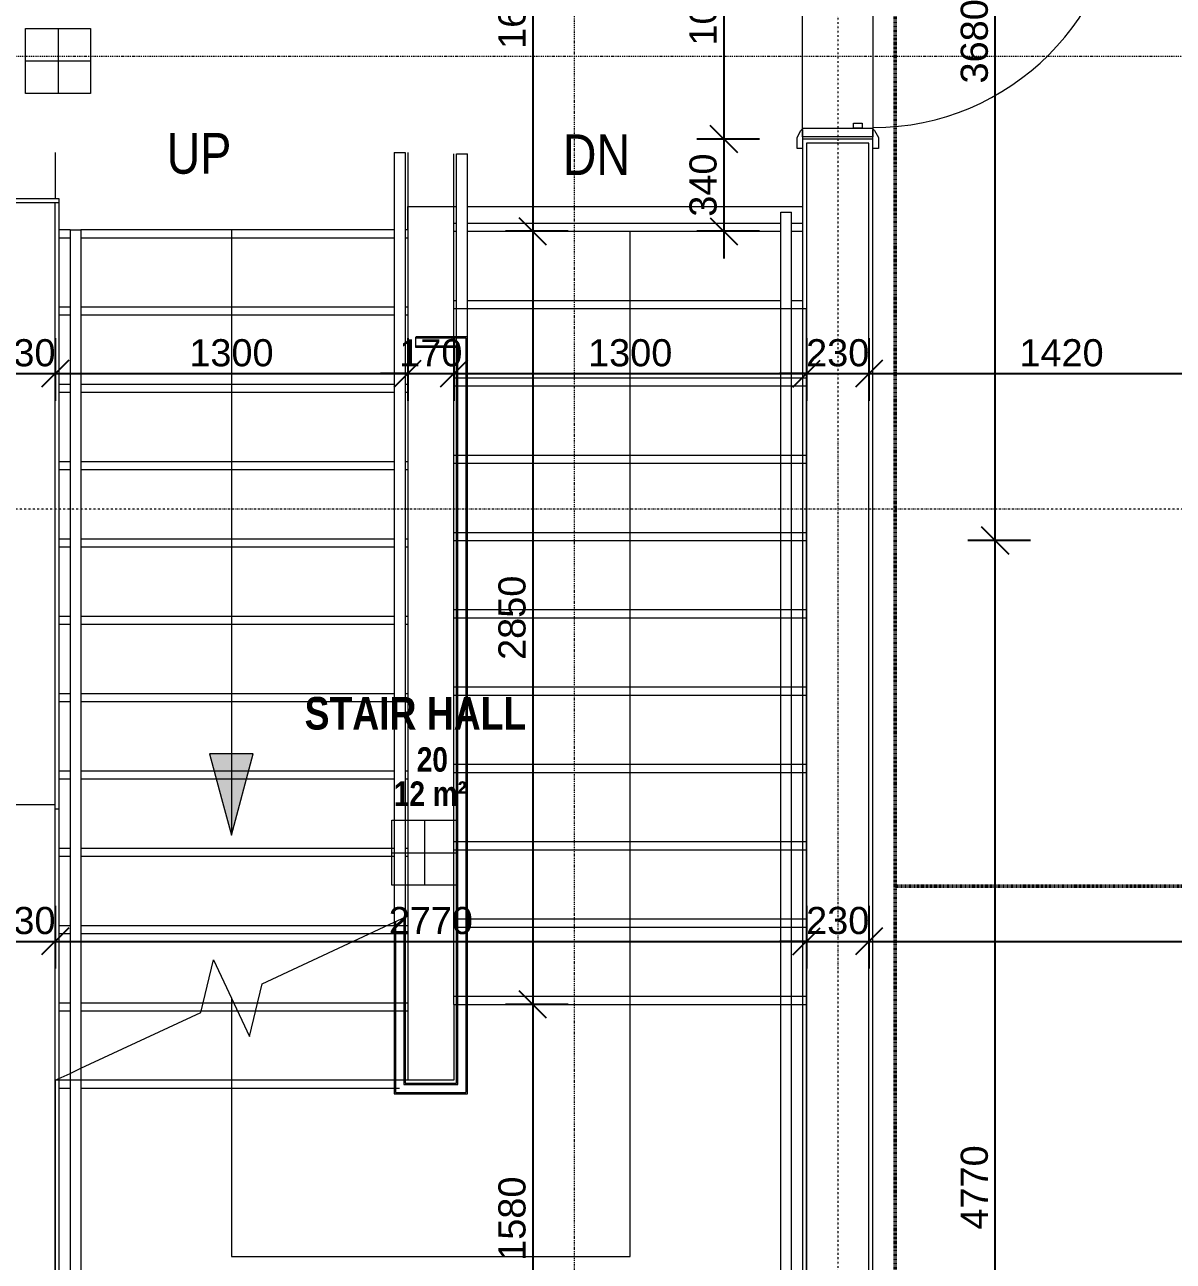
# Model space of a CAD drawing. Header units: millimetres. Extents: x -21051 to 202668, y -15646 to 13691.
# Drawn here: x 63490 to 67724, y -6280 to -1721 of the extents above; entities that cross this region are included whole.
import ezdxf

# ---------------------------------------------------------------- set-up
doc = ezdxf.new("R2010")
doc.units = ezdxf.units.MM
for name, pattern in [('Dash dot', [15.875, 6.35, -4.7625, 0, -4.7625]), ('Overhead', [2.8, 2, -0.8]), ('TD_Callout Boundary', [4, 2, -2]), ('TD_Level Line', [8, 4, -2, 0, -2])]:
    doc.linetypes.add(name, pattern=pattern)
for name, color, linetype, lineweight in [('A-ANNO-DIMS', 211, 'Continuous', 9), ('A-ANNO-SYMB', 150, 'Continuous', 9), ('A-AREA-IDEN', 2, 'Continuous', 9), ('A-DOOR', 31, 'Continuous', 5), ('A-DOOR-FRAM', 31, 'Continuous', 5), ('A-FLOR', 192, 'Continuous', 5), ('A-FLOR-HRAL', 11, 'Continuous', 5), ('A-FLOR-HRAL-MBND', 5, 'Overhead', 5), ('A-WALL', 113, 'Continuous', 5), ('G-ANNO-SYMB', 111, 'Continuous', 9), ('I-WALL', 2, 'Continuous', 5), ('S-GRID', 1, 'Continuous', 9), ('S-STRS', 31, 'Continuous', 5), ('S-STRS-ANNO', 31, 'Continuous', 5), ('S-STRS-IDEN', 31, 'Continuous', 5), ('S-STRS-MBND', 31, 'Overhead', 5)]:
    doc.layers.add(name, color=color, linetype=linetype, lineweight=lineweight)
doc.layers.get('0').off()
doc.styles.add('Arial Narrow', font='ARIALN.TTF', dxfattribs={"height": 150})
doc.styles.add('Arial Narrow_B', font='ARIALNB.TTF', dxfattribs={"height": 90})
doc.styles.add('Arial Narrow_B_1', font='ARIALNB.TTF', dxfattribs={"height": 120})
doc.styles.add('Arial_3', font='arial.ttf', dxfattribs={"height": 100})
doc.dimstyles.new('Arial_1_0', dxfattribs={"dimscale": 304.8, "dimtxt": 102.02594, "dimasz": 0.328084, "dimexe": 0.328084, "dimexo": 0.0625, "dimgap": 0.082021, "dimtad": 1, "dimdec": 0, "dimzin": 0, "dimdsep": 46, "dimtxsty": 'Arial_3', "dimblk1": 'OBLIQUE', "dimblk2": 'OBLIQUE', "dimsah": 1, "dimcen": 0.09, "dimdle": 0.328084, "dimazin": 0, "dimtfac": 1, "dimtdec": 4, "dimtix": 1, "dimtmove": 0, "dimatfit": 3, "dimfxl": 0.492126, "dimfxlon": 1, "dimtvp": 1, "dimtolj": 1, "dimtzin": 0, "dimarcsym": 2})

# ---------------------------------------------------------------- blocks, each defined once
blk = doc.blocks.new('Doors_IntSgl - 1000x2700mm-881395-01_First floor')
at = {"layer": 'A-DOOR'}
for p, q in [((-535, 150), (-495, 150)), ((-535, 130), (-535, 150)), ((-495, 150), (-469, 136)), ((469, 136), (495, 150)), ((495, 150), (535, 150)), ((535, 150), (535, 130)), ((-465, 130), (-500, 130)), ((500, 130), (465, 130)), ((-535, -150), (-535, -130)), ((-500, -130), (-465, -130)), ((-469, -136), (-495, -150)), ((420, -130), (458, -130)), ((420, -1046), (420, -130)), ((420, -130), (420, -1046)), ((458, -130), (420, -130)), ((458, -130), (458, -1046)), ((458, -1046), (458, -130)), ((465, -130), (500, -130)), ((495, -150), (469, -136)), ((535, -130), (535, -150)), ((-495, -150), (-535, -150)), ((535, -150), (495, -150)), ((458, -1046), (420, -1046)), ((420, -1046), (458, -1046))]:
    blk.add_line(p, q, dxfattribs=at)
for centre, radius, start, end in [((-473, 129), 8.06, 7.125, 60.2551), ((473, 129), 8.06, 119.7449, 172.875), ((-473, -129), 8.06, 299.7449, 352.875), ((-473, -129), 8.06, 299.7449, 352.875), ((458, -130), 916, 180, 270), ((473, -129), 8.06, 187.125, 240.2551), ((473, -129), 8.06, 187.125, 240.2551)]:
    blk.add_arc(centre, radius, start, end, dxfattribs=at)
at = {"layer": 'A-DOOR-FRAM'}
for p, q in [((-492, 130), (-460, 130)), ((-492, -130), (-492, 130)), ((-460, 130), (-460, -130)), ((460, 130), (492, 130)), ((460, -130), (460, 130)), ((492, 130), (492, -130)), ((-460, -58), (-441, -58)), ((-460, -90), (-460, -58)), ((-441, -90), (-460, -90)), ((-441, -58), (-441, -90)), ((441, -58), (460, -58)), ((441, -90), (441, -58)), ((460, -90), (441, -90)), ((460, -58), (460, -90)), ((-460, -130), (-492, -130)), ((492, -130), (460, -130))]:
    blk.add_line(p, q, dxfattribs=at)
blk = doc.blocks.new('Railing - Railing-1000652-01_First floor')
at = {"layer": 'A-FLOR-HRAL'}
for p, q in [((-5278.1, -1168.1), (-5860.7, -1187.2)), ((-5860.7, -1187.2), (-5910.7, -1188.9)), ((-5910.7, -1188.9), (-5901.8, -1458.7)), ((-5860.5, -1192.2), (-5905.5, -1193.7)), ((-5860.5, -1192.2), (-5905.5, -1193.7)), ((-5860.5, -1192.2), (-5905.5, -1193.7)), ((-5860.5, -1192.2), (-5905.5, -1193.7)), ((-5860.5, -1192.2), (-5905.5, -1193.7)), ((-5859.5, -1222.2), (-5874.5, -1222.7)), ((-5859.5, -1222.2), (-5874.5, -1222.7)), ((-5859.5, -1222.2), (-5874.5, -1222.7)), ((-5859.5, -1222.2), (-5874.5, -1222.7)), ((-5859.5, -1222.2), (-5874.5, -1222.7)), ((-5859.4, -1227.2), (-5869.4, -1227.5)), ((-5869.4, -1227.5), (-5863.1, -1417.4)), ((-5258.2, -1207.5), (-5859.4, -1227.2)), ((-5573.3, -1407.9), (-2724.8, -1314.3)), ((-2724.8, -1314.3), (-2440, -1304.9)), ((-2440, -1304.9), (-2438.7, -1344.9)), ((-5572, -1447.9), (-2723.5, -1354.2)), ((-2723.5, -1354.2), (-2438.7, -1344.9)), ((-5858.1, -1417.3), (-5573.3, -1407.9)), ((-5901.8, -1458.7), (-5856.8, -1457.3)), ((-5863.1, -1417.4), (-5858.1, -1417.3)), ((-5856.8, -1457.3), (-5572, -1447.9))]:
    blk.add_line(p, q, dxfattribs=at)
blk = doc.blocks.new('Railing - Railing-1000656-01_First floor')
at = {"layer": 'A-FLOR-HRAL'}
for p, q in [((-5900, 7.1), (-7144.3, -33.8)), ((-5874.3, 8), (-5900, 7.1)), ((-5898.6, -32.9), (-7103, -72.5)), ((-5854.4, -31.4), (-5898.6, -32.9)), ((-2685.6, -2508.6), (-2615.6, -2506.3)), ((-2615.6, -2506.3), (-2614.3, -2546.3)), ((-5534, -2602.3), (-2685.6, -2508.6)), ((-5532.7, -2642.2), (-2684.2, -2548.6)), ((-2684.2, -2548.6), (-2614.3, -2546.3)), ((-7018.2, -2651.1), (-5818.9, -2611.6)), ((-5818.9, -2611.6), (-5534, -2602.3)), ((-5817.5, -2651.6), (-5532.7, -2642.2)), ((-7056.9, -2692.4), (-5817.5, -2651.6))]:
    blk.add_line(p, q, dxfattribs=at)
blk = doc.blocks.new('Railing - Railing-1119065-01_First floor')
at = {"layer": 'A-FLOR-HRAL'}
for p, q in [((-2442.5, -1074.9), (-5278.1, -1168.1)), ((-2442.5, -1074.9), (-2441.2, -1114.8)), ((-2441.2, -1114.8), (-5258.2, -1207.5)), ((-5278.1, -1168.1), (-5258.2, -1207.5)), ((-5278.1, -1168.1), (-5258.2, -1207.5)), ((-5278.1, -1168.1), (-5258.2, -1207.5)), ((-5278.1, -1168.1), (-5258.2, -1207.5)), ((-5278.1, -1168.1), (-5258.2, -1207.5)), ((-5278.1, -1168.1), (-5258.2, -1207.5))]:
    blk.add_line(p, q, dxfattribs=at)
at = {"layer": 'A-FLOR-HRAL-MBND'}
for p, q in [((-5278.1, -1168.1), (-5860.7, -1187.2)), ((-5275.6, -1173), (-5860.5, -1192.2)), ((-5275.6, -1173), (-5860.5, -1192.2)), ((-5275.6, -1173), (-5860.5, -1192.2)), ((-5275.6, -1173), (-5860.5, -1192.2)), ((-5275.6, -1173), (-5860.5, -1192.2)), ((-3158.7, -1178.5), (-3118.7, -1177.1)), ((-3153.8, -1328.4), (-3158.7, -1178.5)), ((-3153.7, -1178.3), (-3123.7, -1177.3)), ((-3153.7, -1178.3), (-3123.7, -1177.3)), ((-3153.7, -1178.3), (-3123.7, -1177.3)), ((-3153.7, -1178.3), (-3123.7, -1177.3)), ((-3153.7, -1178.3), (-3123.7, -1177.3)), ((-3148.6, -1333.2), (-3153.7, -1178.3)), ((-3148.6, -1333.2), (-3153.7, -1178.3)), ((-3148.6, -1333.2), (-3153.7, -1178.3)), ((-3148.6, -1333.2), (-3153.7, -1178.3)), ((-3148.6, -1333.2), (-3153.7, -1178.3)), ((-3117.6, -1362.2), (-3123.7, -1177.3)), ((-3117.6, -1362.2), (-3123.7, -1177.3)), ((-3117.6, -1362.2), (-3123.7, -1177.3)), ((-3117.6, -1362.2), (-3123.7, -1177.3)), ((-3117.6, -1362.2), (-3123.7, -1177.3)), ((-3112.5, -1367), (-3118.7, -1177.1)), ((-5860.7, -1187.2), (-5910.7, -1188.9)), ((-5910.7, -1188.9), (-5901.8, -1458.7)), ((-5860.5, -1192.2), (-5905.5, -1193.7)), ((-5860.5, -1192.2), (-5905.5, -1193.7)), ((-5860.5, -1192.2), (-5905.5, -1193.7)), ((-5860.5, -1192.2), (-5905.5, -1193.7)), ((-5860.5, -1192.2), (-5905.5, -1193.7)), ((-5905.5, -1193.7), (-5897, -1453.6)), ((-5905.5, -1193.7), (-5897, -1453.6)), ((-5905.5, -1193.7), (-5897, -1453.6)), ((-5905.5, -1193.7), (-5897, -1453.6)), ((-5905.5, -1193.7), (-5897, -1453.6)), ((-5859.5, -1222.2), (-5874.5, -1222.7)), ((-5859.5, -1222.2), (-5874.5, -1222.7)), ((-5859.5, -1222.2), (-5874.5, -1222.7)), ((-5859.5, -1222.2), (-5874.5, -1222.7)), ((-5859.5, -1222.2), (-5874.5, -1222.7)), ((-5874.5, -1222.7), (-5868, -1422.6)), ((-5874.5, -1222.7), (-5868, -1422.6)), ((-5874.5, -1222.7), (-5868, -1422.6)), ((-5874.5, -1222.7), (-5868, -1422.6)), ((-5874.5, -1222.7), (-5868, -1422.6)), ((-5859.4, -1227.2), (-5869.4, -1227.5)), ((-5869.4, -1227.5), (-5863.1, -1417.4)), ((-5260.7, -1202.5), (-5859.5, -1222.2)), ((-5260.7, -1202.5), (-5859.5, -1222.2)), ((-5260.7, -1202.5), (-5859.5, -1222.2)), ((-5260.7, -1202.5), (-5859.5, -1222.2)), ((-5260.7, -1202.5), (-5859.5, -1222.2)), ((-5258.2, -1207.5), (-5859.4, -1227.2)), ((-5573.3, -1407.9), (-3294.5, -1333)), ((-5573.1, -1412.9), (-3294.3, -1338)), ((-5573.1, -1412.9), (-3294.3, -1338)), ((-5573.1, -1412.9), (-3294.3, -1338)), ((-5573.1, -1412.9), (-3294.3, -1338)), ((-5573.1, -1412.9), (-3294.3, -1338)), ((-3294.5, -1333), (-3153.8, -1328.4)), ((-3294.3, -1338), (-3148.6, -1333.2)), ((-3294.3, -1338), (-3148.6, -1333.2)), ((-3294.3, -1338), (-3148.6, -1333.2)), ((-3294.3, -1338), (-3148.6, -1333.2)), ((-3294.3, -1338), (-3148.6, -1333.2)), ((-3293.4, -1368), (-3117.6, -1362.2)), ((-3293.4, -1368), (-3117.6, -1362.2)), ((-3293.4, -1368), (-3117.6, -1362.2)), ((-3293.4, -1368), (-3117.6, -1362.2)), ((-3293.4, -1368), (-3117.6, -1362.2)), ((-3293.2, -1373), (-3112.5, -1367)), ((-5858.1, -1417.3), (-5573.3, -1407.9)), ((-5858, -1422.3), (-5573.1, -1412.9)), ((-5858, -1422.3), (-5573.1, -1412.9)), ((-5858, -1422.3), (-5573.1, -1412.9)), ((-5858, -1422.3), (-5573.1, -1412.9)), ((-5858, -1422.3), (-5573.1, -1412.9)), ((-5572.1, -1442.9), (-3293.4, -1368)), ((-5572.1, -1442.9), (-3293.4, -1368)), ((-5572.1, -1442.9), (-3293.4, -1368)), ((-5572.1, -1442.9), (-3293.4, -1368)), ((-5572.1, -1442.9), (-3293.4, -1368)), ((-5572, -1447.9), (-3293.2, -1373)), ((-5901.8, -1458.7), (-5856.8, -1457.3)), ((-5897, -1453.6), (-5857, -1452.3)), ((-5897, -1453.6), (-5857, -1452.3)), ((-5897, -1453.6), (-5857, -1452.3)), ((-5897, -1453.6), (-5857, -1452.3)), ((-5897, -1453.6), (-5857, -1452.3)), ((-5868, -1422.6), (-5858, -1422.3)), ((-5868, -1422.6), (-5858, -1422.3)), ((-5868, -1422.6), (-5858, -1422.3)), ((-5868, -1422.6), (-5858, -1422.3)), ((-5868, -1422.6), (-5858, -1422.3)), ((-5863.1, -1417.4), (-5858.1, -1417.3)), ((-5857, -1452.3), (-5572.1, -1442.9)), ((-5857, -1452.3), (-5572.1, -1442.9)), ((-5857, -1452.3), (-5572.1, -1442.9)), ((-5857, -1452.3), (-5572.1, -1442.9)), ((-5857, -1452.3), (-5572.1, -1442.9)), ((-5856.8, -1457.3), (-5572, -1447.9))]:
    blk.add_line(p, q, dxfattribs=at)
blk = doc.blocks.new('Railing - Railing-1119069-01_First floor')
at = {"layer": 'A-FLOR-HRAL'}
for p, q in [((-2766.6, 110.1), (-5874.3, 8)), ((-2766.6, 110.1), (-2765.3, 70.1)), ((-2765.3, 70.1), (-5854.4, -31.4)), ((-5874.3, 8), (-5854.4, -31.4))]:
    blk.add_line(p, q, dxfattribs=at)
at = {"layer": 'A-FLOR-HRAL-MBND'}
for p, q in [((-5900, 7.1), (-7144.3, -33.8)), ((-5874.3, 8), (-5900, 7.1)), ((-7144.3, -33.8), (-7056.9, -2692.4)), ((-5898.6, -32.9), (-7103, -72.5)), ((-5854.4, -31.4), (-5898.6, -32.9)), ((-7103, -72.5), (-7018.2, -2651.1)), ((-5534, -2602.3), (-3255.2, -2527.4)), ((-3255.2, -2527.4), (-2970.4, -2518)), ((-2970.4, -2518), (-2969.1, -2558)), ((-5532.7, -2642.2), (-3253.9, -2567.3)), ((-3253.9, -2567.3), (-2969.1, -2558)), ((-7018.2, -2651.1), (-5818.9, -2611.6)), ((-5818.9, -2611.6), (-5534, -2602.3)), ((-5817.5, -2651.6), (-5532.7, -2642.2)), ((-7056.9, -2692.4), (-5817.5, -2651.6))]:
    blk.add_line(p, q, dxfattribs=at)
blk = doc.blocks.new('Room Tag B - Medium_rfaX - Name and Number-1261570-01_First floor')
at = {"layer": 'A-AREA-IDEN'}
for p, q in [((-2.752, -5.004), (-2.752, -2.604)), ((-2.752, -2.604), (-0.352, -2.604)), ((-1.552, -2.604), (-1.552, -5.004)), ((-0.352, -2.604), (-0.352, -5.004)), ((-2.752, -3.804), (-0.352, -3.804)), ((-0.352, -5.004), (-2.752, -5.004))]:
    blk.add_line(p, q, dxfattribs=at)
blk = doc.blocks.new('_Oblique')
at = {"color": 0, "linetype": 'ByBlock', "lineweight": -2}
blk.add_line((-0.5, -0.5), (0.5, 0.5), dxfattribs=at)
blk = doc.blocks.new('*D1010')
at = {"layer": 'A-ANNO-DIMS', "color": 0, "lineweight": -2, "transparency": 16777216}
for p, q in [((63372, -4969.5), (63372, -5200.4)), ((63602, -4969.5), (63602, -5200.4)), ((63372, -5100.4), (63272, -5100.4)), ((63372, -5100.4), (63602, -5100.4)), ((63602, -5100.4), (63702, -5100.4))]:
    blk.add_line(p, q, dxfattribs=at)
at = {"layer": 'Defpoints', "color": 0, "transparency": 16777216}
for p in [(63372, -4950.4), (63602, -4950.4), (63602, -5100.4)]:
    blk.add_point(p, dxfattribs=at)
at = {"layer": 'A-ANNO-DIMS', "color": 0, "lineweight": -2, "transparency": 16777216, "xscale": 100, "yscale": 100, "zscale": 100}
blk.add_blockref('_Oblique', (63372, -5100.4), dxfattribs=at)
at = {"layer": 'A-ANNO-DIMS', "color": 0, "lineweight": -2, "transparency": 16777216, "xscale": 100, "yscale": 100, "zscale": 100, "rotation": 180}
blk.add_blockref('_Oblique', (63602, -5100.4), dxfattribs=at)
at = {"layer": 'A-ANNO-DIMS', "color": 0, "transparency": 16777216, "insert": (63487, -5024.3), "char_height": 100, "width": 276.883, "attachment_point": 5, "style": 'Arial_3'}
blk.add_mtext('\\A1;230', dxfattribs=at)
blk = doc.blocks.new('*D1011')
at = {"layer": 'A-ANNO-DIMS', "color": 0, "lineweight": -2, "transparency": 16777216}
for p, q in [((63602, -4969.5), (63602, -5200.4)), ((66372, -4969.5), (66372, -5200.4)), ((63502, -5100.4), (66472, -5100.4))]:
    blk.add_line(p, q, dxfattribs=at)
at = {"layer": 'Defpoints', "color": 0, "transparency": 16777216}
for p in [(63602, -4950.4), (66372, -4950.4), (66372, -5100.4)]:
    blk.add_point(p, dxfattribs=at)
at = {"layer": 'A-ANNO-DIMS', "color": 0, "lineweight": -2, "transparency": 16777216, "xscale": 100, "yscale": 100, "zscale": 100, "rotation": 180}
blk.add_blockref('_Oblique', (63602, -5100.4), dxfattribs=at)
at = {"layer": 'A-ANNO-DIMS', "color": 0, "lineweight": -2, "transparency": 16777216, "xscale": 100, "yscale": 100, "zscale": 100}
blk.add_blockref('_Oblique', (66372, -5100.4), dxfattribs=at)
at = {"layer": 'A-ANNO-DIMS', "color": 0, "transparency": 16777216, "insert": (64987, -5024.4), "char_height": 100, "width": 369.177, "attachment_point": 5, "style": 'Arial_3'}
blk.add_mtext('\\A1;2770', dxfattribs=at)
blk = doc.blocks.new('*D1012')
at = {"layer": 'A-ANNO-DIMS', "color": 0, "lineweight": -2, "transparency": 16777216}
for p, q in [((66372, -4969.5), (66372, -5200.4)), ((66602, -4969.5), (66602, -5200.4)), ((66372, -5100.4), (66272, -5100.4)), ((66372, -5100.4), (66602, -5100.4)), ((66602, -5100.4), (66702, -5100.4))]:
    blk.add_line(p, q, dxfattribs=at)
at = {"layer": 'Defpoints', "color": 0, "transparency": 16777216}
for p in [(66372, -4950.4), (66602, -4950.4), (66602, -5100.4)]:
    blk.add_point(p, dxfattribs=at)
at = {"layer": 'A-ANNO-DIMS', "color": 0, "lineweight": -2, "transparency": 16777216, "xscale": 100, "yscale": 100, "zscale": 100}
blk.add_blockref('_Oblique', (66372, -5100.4), dxfattribs=at)
at = {"layer": 'A-ANNO-DIMS', "color": 0, "lineweight": -2, "transparency": 16777216, "xscale": 100, "yscale": 100, "zscale": 100, "rotation": 180}
blk.add_blockref('_Oblique', (66602, -5100.4), dxfattribs=at)
at = {"layer": 'A-ANNO-DIMS', "color": 0, "transparency": 16777216, "insert": (66487, -5024.3), "char_height": 100, "width": 276.883, "attachment_point": 5, "style": 'Arial_3'}
blk.add_mtext('\\A1;230', dxfattribs=at)
blk = doc.blocks.new('*D1013')
at = {"layer": 'A-ANNO-DIMS', "color": 0, "lineweight": -2, "transparency": 16777216}
for p, q in [((66602, -4969.5), (66602, -5200.4)), ((72602, -4969.5), (72602, -5200.4)), ((66502, -5100.4), (72702, -5100.4))]:
    blk.add_line(p, q, dxfattribs=at)
at = {"layer": 'Defpoints', "color": 0, "transparency": 16777216}
for p in [(66602, -4950.4), (72602, -4950.4), (72602, -5100.4)]:
    blk.add_point(p, dxfattribs=at)
at = {"layer": 'A-ANNO-DIMS', "color": 0, "lineweight": -2, "transparency": 16777216, "xscale": 100, "yscale": 100, "zscale": 100, "rotation": 180}
blk.add_blockref('_Oblique', (66602, -5100.4), dxfattribs=at)
at = {"layer": 'A-ANNO-DIMS', "color": 0, "lineweight": -2, "transparency": 16777216, "xscale": 100, "yscale": 100, "zscale": 100}
blk.add_blockref('_Oblique', (72602, -5100.4), dxfattribs=at)
at = {"layer": 'A-ANNO-DIMS', "color": 0, "transparency": 16777216, "insert": (69602, -5024.4), "char_height": 100, "width": 369.177, "attachment_point": 5, "style": 'Arial_3'}
blk.add_mtext('\\A1;6000', dxfattribs=at)
blk = doc.blocks.new('*D1022')
at = {"layer": 'A-ANNO-DIMS', "color": 0, "lineweight": -2, "transparency": 16777216}
for p, q in [((63372, -2876.4), (63372, -3107.4)), ((63602, -2876.4), (63602, -3107.4)), ((63372, -3007.4), (63272, -3007.4)), ((63372, -3007.4), (63602, -3007.4)), ((63602, -3007.4), (63702, -3007.4))]:
    blk.add_line(p, q, dxfattribs=at)
at = {"layer": 'Defpoints', "color": 0, "transparency": 16777216}
for p in [(63372, -2857.4), (63602, -2857.4), (63602, -3007.4)]:
    blk.add_point(p, dxfattribs=at)
at = {"layer": 'A-ANNO-DIMS', "color": 0, "lineweight": -2, "transparency": 16777216, "xscale": 100, "yscale": 100, "zscale": 100}
blk.add_blockref('_Oblique', (63372, -3007.4), dxfattribs=at)
at = {"layer": 'A-ANNO-DIMS', "color": 0, "lineweight": -2, "transparency": 16777216, "xscale": 100, "yscale": 100, "zscale": 100, "rotation": 180}
blk.add_blockref('_Oblique', (63602, -3007.4), dxfattribs=at)
at = {"layer": 'A-ANNO-DIMS', "color": 0, "transparency": 16777216, "insert": (63487, -2931.3), "char_height": 100, "width": 276.883, "attachment_point": 5, "style": 'Arial_3'}
blk.add_mtext('\\A1;230', dxfattribs=at)
blk = doc.blocks.new('*D1023')
at = {"layer": 'A-ANNO-DIMS', "color": 0, "lineweight": -2, "transparency": 16777216}
for p, q in [((63602, -2876.4), (63602, -3107.4)), ((64902, -2876.4), (64902, -3107.4)), ((63502, -3007.4), (65002, -3007.4))]:
    blk.add_line(p, q, dxfattribs=at)
at = {"layer": 'Defpoints', "color": 0, "transparency": 16777216}
for p in [(63602, -2857.4), (64902, -2857.4), (64902, -3007.4)]:
    blk.add_point(p, dxfattribs=at)
at = {"layer": 'A-ANNO-DIMS', "color": 0, "lineweight": -2, "transparency": 16777216, "xscale": 100, "yscale": 100, "zscale": 100, "rotation": 180}
blk.add_blockref('_Oblique', (63602, -3007.4), dxfattribs=at)
at = {"layer": 'A-ANNO-DIMS', "color": 0, "lineweight": -2, "transparency": 16777216, "xscale": 100, "yscale": 100, "zscale": 100}
blk.add_blockref('_Oblique', (64902, -3007.4), dxfattribs=at)
at = {"layer": 'A-ANNO-DIMS', "color": 0, "transparency": 16777216, "insert": (64252, -2931.3), "char_height": 100, "width": 369.177, "attachment_point": 5, "style": 'Arial_3'}
blk.add_mtext('\\A1;1300', dxfattribs=at)
blk = doc.blocks.new('*D1024')
at = {"layer": 'A-ANNO-DIMS', "color": 0, "lineweight": -2, "transparency": 16777216}
for p, q in [((64902, -2876.4), (64902, -3107.4)), ((65072, -2876.4), (65072, -3107.4)), ((64902, -3007.4), (64802, -3007.4)), ((64902, -3007.4), (65072, -3007.4)), ((65072, -3007.4), (65172, -3007.4))]:
    blk.add_line(p, q, dxfattribs=at)
at = {"layer": 'Defpoints', "color": 0, "transparency": 16777216}
for p in [(64902, -2857.4), (65072, -2857.4), (65072, -3007.4)]:
    blk.add_point(p, dxfattribs=at)
at = {"layer": 'A-ANNO-DIMS', "color": 0, "lineweight": -2, "transparency": 16777216, "xscale": 100, "yscale": 100, "zscale": 100}
blk.add_blockref('_Oblique', (64902, -3007.4), dxfattribs=at)
at = {"layer": 'A-ANNO-DIMS', "color": 0, "lineweight": -2, "transparency": 16777216, "xscale": 100, "yscale": 100, "zscale": 100, "rotation": 180}
blk.add_blockref('_Oblique', (65072, -3007.4), dxfattribs=at)
at = {"layer": 'A-ANNO-DIMS', "color": 0, "transparency": 16777216, "insert": (64987, -2931.3), "char_height": 100, "width": 276.883, "attachment_point": 5, "style": 'Arial_3'}
blk.add_mtext('\\A1;170', dxfattribs=at)
blk = doc.blocks.new('*D1025')
at = {"layer": 'A-ANNO-DIMS', "color": 0, "lineweight": -2, "transparency": 16777216}
for p, q in [((65072, -2876.4), (65072, -3107.4)), ((66372, -2876.4), (66372, -3107.4)), ((64972, -3007.4), (66472, -3007.4))]:
    blk.add_line(p, q, dxfattribs=at)
at = {"layer": 'Defpoints', "color": 0, "transparency": 16777216}
for p in [(65072, -2857.4), (66372, -2857.4), (66372, -3007.4)]:
    blk.add_point(p, dxfattribs=at)
at = {"layer": 'A-ANNO-DIMS', "color": 0, "lineweight": -2, "transparency": 16777216, "xscale": 100, "yscale": 100, "zscale": 100, "rotation": 180}
blk.add_blockref('_Oblique', (65072, -3007.4), dxfattribs=at)
at = {"layer": 'A-ANNO-DIMS', "color": 0, "lineweight": -2, "transparency": 16777216, "xscale": 100, "yscale": 100, "zscale": 100}
blk.add_blockref('_Oblique', (66372, -3007.4), dxfattribs=at)
at = {"layer": 'A-ANNO-DIMS', "color": 0, "transparency": 16777216, "insert": (65722, -2931.3), "char_height": 100, "width": 369.177, "attachment_point": 5, "style": 'Arial_3'}
blk.add_mtext('\\A1;1300', dxfattribs=at)
blk = doc.blocks.new('*D1026')
at = {"layer": 'A-ANNO-DIMS', "color": 0, "lineweight": -2, "transparency": 16777216}
for p, q in [((66372, -2876.4), (66372, -3107.4)), ((66602, -2876.4), (66602, -3107.4)), ((66372, -3007.4), (66272, -3007.4)), ((66372, -3007.4), (66602, -3007.4)), ((66602, -3007.4), (66702, -3007.4))]:
    blk.add_line(p, q, dxfattribs=at)
at = {"layer": 'Defpoints', "color": 0, "transparency": 16777216}
for p in [(66372, -2857.4), (66602, -2857.4), (66602, -3007.4)]:
    blk.add_point(p, dxfattribs=at)
at = {"layer": 'A-ANNO-DIMS', "color": 0, "lineweight": -2, "transparency": 16777216, "xscale": 100, "yscale": 100, "zscale": 100}
blk.add_blockref('_Oblique', (66372, -3007.4), dxfattribs=at)
at = {"layer": 'A-ANNO-DIMS', "color": 0, "lineweight": -2, "transparency": 16777216, "xscale": 100, "yscale": 100, "zscale": 100, "rotation": 180}
blk.add_blockref('_Oblique', (66602, -3007.4), dxfattribs=at)
at = {"layer": 'A-ANNO-DIMS', "color": 0, "transparency": 16777216, "insert": (66487, -2931.3), "char_height": 100, "width": 276.883, "attachment_point": 5, "style": 'Arial_3'}
blk.add_mtext('\\A1;230', dxfattribs=at)
blk = doc.blocks.new('*D1027')
at = {"layer": 'A-ANNO-DIMS', "color": 0, "lineweight": -2, "transparency": 16777216}
for p, q in [((66602, -2876.4), (66602, -3107.4)), ((68022, -2876.4), (68022, -3107.4)), ((66502, -3007.4), (68122, -3007.4))]:
    blk.add_line(p, q, dxfattribs=at)
at = {"layer": 'Defpoints', "color": 0, "transparency": 16777216}
for p in [(66602, -2857.4), (68022, -2857.4), (68022, -3007.4)]:
    blk.add_point(p, dxfattribs=at)
at = {"layer": 'A-ANNO-DIMS', "color": 0, "lineweight": -2, "transparency": 16777216, "xscale": 100, "yscale": 100, "zscale": 100, "rotation": 180}
blk.add_blockref('_Oblique', (66602, -3007.4), dxfattribs=at)
at = {"layer": 'A-ANNO-DIMS', "color": 0, "lineweight": -2, "transparency": 16777216, "xscale": 100, "yscale": 100, "zscale": 100}
blk.add_blockref('_Oblique', (68022, -3007.4), dxfattribs=at)
at = {"layer": 'A-ANNO-DIMS', "color": 0, "transparency": 16777216, "insert": (67312, -2931.3), "char_height": 100, "width": 369.177, "attachment_point": 5, "style": 'Arial_3'}
blk.add_mtext('\\A1;1420', dxfattribs=at)
blk = doc.blocks.new('*D1060')
at = {"layer": 'A-ANNO-DIMS', "color": 0, "lineweight": -2, "transparency": 16777216}
for p, q in [((67067.2, -8492.7), (67067.2, -3522.7)), ((67198.1, -3622.7), (66967.2, -3622.7)), ((66936.2, -8392.7), (67167.2, -8392.7))]:
    blk.add_line(p, q, dxfattribs=at)
at = {"layer": 'Defpoints', "color": 0, "transparency": 16777216}
for p in [(67067.2, -3622.7), (67217.2, -3622.7), (66917.2, -8392.7)]:
    blk.add_point(p, dxfattribs=at)
at = {"layer": 'A-ANNO-DIMS', "color": 0, "lineweight": -2, "transparency": 16777216, "xscale": 100, "yscale": 100, "zscale": 100}
for p, rotation in [((67067.2, -3622.7), 90), ((67067.2, -8392.7), 270)]:
    blk.add_blockref('_Oblique', p, dxfattribs=dict(at, rotation=rotation))
at = {"layer": 'A-ANNO-DIMS', "color": 0, "transparency": 16777216, "insert": (66991.1, -6007.7), "char_height": 100, "width": 369.177, "attachment_point": 5, "rotation": 90, "style": 'Arial_3'}
blk.add_mtext('\\A1;4770', dxfattribs=at)
blk = doc.blocks.new('*D1061')
at = {"layer": 'A-ANNO-DIMS', "color": 0, "lineweight": -2, "transparency": 16777216}
for p, q in [((67067.2, -3722.7), (67067.2, 157.3)), ((67198.1, 57.3), (66967.2, 57.3)), ((67198.1, -3622.7), (66967.2, -3622.7))]:
    blk.add_line(p, q, dxfattribs=at)
at = {"layer": 'Defpoints', "color": 0, "transparency": 16777216}
for p in [(67067.2, 57.3), (67217.2, 57.3), (67217.2, -3622.7)]:
    blk.add_point(p, dxfattribs=at)
at = {"layer": 'A-ANNO-DIMS', "color": 0, "lineweight": -2, "transparency": 16777216, "xscale": 100, "yscale": 100, "zscale": 100}
for p, rotation in [((67067.2, 57.3), 90), ((67067.2, -3622.7), 270)]:
    blk.add_blockref('_Oblique', p, dxfattribs=dict(at, rotation=rotation))
at = {"layer": 'A-ANNO-DIMS', "color": 0, "transparency": 16777216, "insert": (66991.1, -1782.7), "char_height": 100, "width": 369.177, "attachment_point": 5, "rotation": 90, "style": 'Arial_3'}
blk.add_mtext('\\A1;3680', dxfattribs=at)
blk = doc.blocks.new('*D1074')
at = {"layer": 'A-ANNO-DIMS', "color": 0, "lineweight": -2, "transparency": 16777216}
for p, q in [((65362.8, -727.7), (65362.8, -2582.7)), ((65493.8, -827.7), (65262.8, -827.7)), ((65493.8, -2482.7), (65262.8, -2482.7))]:
    blk.add_line(p, q, dxfattribs=at)
at = {"layer": 'Defpoints', "color": 0, "transparency": 16777216}
for p in [(65512.8, -827.7), (65362.8, -2482.7), (65512.8, -2482.7)]:
    blk.add_point(p, dxfattribs=at)
at = {"layer": 'A-ANNO-DIMS', "color": 0, "lineweight": -2, "transparency": 16777216, "xscale": 100, "yscale": 100, "zscale": 100}
for p, rotation in [((65362.8, -827.7), 90), ((65362.8, -2482.7), 270)]:
    blk.add_blockref('_Oblique', p, dxfattribs=dict(at, rotation=rotation))
at = {"layer": 'A-ANNO-DIMS', "color": 0, "transparency": 16777216, "insert": (65286.8, -1655.2), "char_height": 100, "width": 369.177, "attachment_point": 5, "rotation": 90, "style": 'Arial_3'}
blk.add_mtext('\\A1;1655', dxfattribs=at)
blk = doc.blocks.new('*D1075')
at = {"layer": 'A-ANNO-DIMS', "color": 0, "lineweight": -2, "transparency": 16777216}
for p, q in [((65362.8, -2382.7), (65362.8, -5432.7)), ((65493.8, -2482.7), (65262.8, -2482.7)), ((65493.8, -5332.7), (65262.8, -5332.7))]:
    blk.add_line(p, q, dxfattribs=at)
at = {"layer": 'Defpoints', "color": 0, "transparency": 16777216}
for p in [(65512.8, -2482.7), (65362.8, -5332.7), (65512.8, -5332.7)]:
    blk.add_point(p, dxfattribs=at)
at = {"layer": 'A-ANNO-DIMS', "color": 0, "lineweight": -2, "transparency": 16777216, "xscale": 100, "yscale": 100, "zscale": 100}
for p, rotation in [((65362.8, -2482.7), 90), ((65362.8, -5332.7), 270)]:
    blk.add_blockref('_Oblique', p, dxfattribs=dict(at, rotation=rotation))
at = {"layer": 'A-ANNO-DIMS', "color": 0, "transparency": 16777216, "insert": (65286.8, -3907.7), "char_height": 100, "width": 369.177, "attachment_point": 5, "rotation": 90, "style": 'Arial_3'}
blk.add_mtext('\\A1;2850', dxfattribs=at)
blk = doc.blocks.new('*D1076')
at = {"layer": 'A-ANNO-DIMS', "color": 0, "lineweight": -2, "transparency": 16777216}
for p, q in [((65362.8, -5232.7), (65362.8, -7012.7)), ((65493.8, -5332.7), (65262.8, -5332.7)), ((65493.8, -6912.7), (65262.8, -6912.7))]:
    blk.add_line(p, q, dxfattribs=at)
at = {"layer": 'Defpoints', "color": 0, "transparency": 16777216}
for p in [(65512.8, -5332.7), (65362.8, -6912.7), (65512.8, -6912.7)]:
    blk.add_point(p, dxfattribs=at)
at = {"layer": 'A-ANNO-DIMS', "color": 0, "lineweight": -2, "transparency": 16777216, "xscale": 100, "yscale": 100, "zscale": 100}
for p, rotation in [((65362.8, -5332.7), 90), ((65362.8, -6912.7), 270)]:
    blk.add_blockref('_Oblique', p, dxfattribs=dict(at, rotation=rotation))
at = {"layer": 'A-ANNO-DIMS', "color": 0, "transparency": 16777216, "insert": (65286.8, -6122.7), "char_height": 100, "width": 369.177, "attachment_point": 5, "rotation": 90, "style": 'Arial_3'}
blk.add_mtext('\\A1;1580', dxfattribs=at)
blk = doc.blocks.new('*D1085')
at = {"layer": 'A-ANNO-DIMS', "color": 0, "lineweight": -2, "transparency": 16777216}
for p, q in [((66067.2, -1042.7), (66067.2, -2242.7)), ((66198.1, -1142.7), (65967.2, -1142.7)), ((66198.1, -2142.7), (65967.2, -2142.7))]:
    blk.add_line(p, q, dxfattribs=at)
at = {"layer": 'Defpoints', "color": 0, "transparency": 16777216}
for p in [(66217.2, -1142.7), (66067.2, -2142.7), (66217.2, -2142.7)]:
    blk.add_point(p, dxfattribs=at)
at = {"layer": 'A-ANNO-DIMS', "color": 0, "lineweight": -2, "transparency": 16777216, "xscale": 100, "yscale": 100, "zscale": 100}
for p, rotation in [((66067.2, -1142.7), 90), ((66067.2, -2142.7), 270)]:
    blk.add_blockref('_Oblique', p, dxfattribs=dict(at, rotation=rotation))
at = {"layer": 'A-ANNO-DIMS', "color": 0, "transparency": 16777216, "insert": (65991.1, -1642.7), "char_height": 100, "width": 369.177, "attachment_point": 5, "rotation": 90, "style": 'Arial_3'}
blk.add_mtext('\\A1;1000', dxfattribs=at)
blk = doc.blocks.new('*D1086')
at = {"layer": 'A-ANNO-DIMS', "color": 0, "lineweight": -2, "transparency": 16777216}
for p, q in [((66067.2, -2042.7), (66067.2, -2582.7)), ((66198.1, -2142.7), (65967.2, -2142.7)), ((66198.1, -2482.7), (65967.2, -2482.7))]:
    blk.add_line(p, q, dxfattribs=at)
at = {"layer": 'Defpoints', "color": 0, "transparency": 16777216}
for p in [(66217.2, -2142.7), (66067.2, -2482.7), (66217.2, -2482.7)]:
    blk.add_point(p, dxfattribs=at)
at = {"layer": 'A-ANNO-DIMS', "color": 0, "lineweight": -2, "transparency": 16777216, "xscale": 100, "yscale": 100, "zscale": 100}
for p, rotation in [((66067.2, -2142.7), 90), ((66067.2, -2482.7), 270)]:
    blk.add_blockref('_Oblique', p, dxfattribs=dict(at, rotation=rotation))
at = {"layer": 'A-ANNO-DIMS', "color": 0, "transparency": 16777216, "insert": (65991.1, -2312.7), "char_height": 100, "width": 276.883, "attachment_point": 5, "rotation": 90, "style": 'Arial_3'}
blk.add_mtext('\\A1;340', dxfattribs=at)

msp = doc.modelspace()

# ---------------------------------------------------------------- hatches: boundary and pattern name
at = {"layer": 'S-STRS-ANNO'}
msp.add_hatch(color=256, dxfattribs=at).paths.add_polyline_path([(64252, -4709.6), (64332.4, -4409.6), (64171.6, -4409.6), (64215.6, -4573.5)])

# ---------------------------------------------------------------- linework, layer by layer
at = {"layer": 'A-ANNO-SYMB', "linetype": 'TD_Callout Boundary', "lineweight": 50}
for p, q in [((66698.5, -7059.6), (66698.5, -1339.5)), ((66698.5, -4897.2), (74380.4, -4897.2))]:
    msp.add_line(p, q, dxfattribs=at)
at = {"layer": 'A-FLOR'}
for p, q in [((66357, -2102.7), (66357, -1182.7)), ((66617, -1222.7), (66617, -2102.7)), ((64902, -2477.7), (64902, -2391.9)), ((64902, -2391.9), (65082, -2391.9)), ((65122, -2391.9), (66357, -2391.9))]:
    msp.add_line(p, q, dxfattribs=at)
at = {"layer": 'A-WALL', "lineweight": 18}
for p, q in [((66372, -2157.7), (66372, -6912.7)), ((66602, -2157.7), (66372, -2157.7)), ((66602, -8392.7), (66602, -2157.7)), ((63617, -2362.7), (63032, -2362.7)), ((63617, -4612.7), (63617, -2362.7)), ((63617, -2377.7), (63032, -2377.7)), ((63602, -6912.7), (63602, -2377.7)), ((63602, -4597.7), (61562, -4597.7)), ((63617, -4612.7), (63602, -4612.7))]:
    msp.add_line(p, q, dxfattribs=at)
at = {"layer": 'G-ANNO-SYMB', "linetype": 'TD_Level Line', "lineweight": 18}
msp.add_line((74727.3, -1838.8), (44837.8, -1838.8), dxfattribs=at)
at = {"layer": 'I-WALL', "lineweight": 18}
for p, q in [((66357, -2142.7), (66357, -6897.7)), ((66617, -2142.7), (66357, -2142.7)), ((66617, -8377.7), (66617, -2142.7)), ((63617, -6897.7), (63617, -4612.7))]:
    msp.add_line(p, q, dxfattribs=at)
at = {"layer": 'S-GRID', "linetype": 'Dash dot', "lineweight": 18}
for p, q in [((66487, 9294.4), (66487, -11707.8)), ((71865.6, -3507.7), (47999.8, -3507.7))]:
    msp.add_line(p, q, dxfattribs=at)
at = {"layer": 'S-STRS'}
for p, q in [((63602, -2192.7), (63602, -2362.7)), ((64902, -2192.7), (64902, -2477.7)), ((65072, -2482.7), (65072, -2197.7)), ((64902, -2477.7), (64902, -2762.7)), ((65072, -2767.7), (65072, -2482.7)), ((64902, -2762.7), (64902, -3047.7)), ((65072, -3052.7), (65072, -2767.7)), ((64902, -3047.7), (64902, -3332.7)), ((65072, -3337.7), (65072, -3052.7)), ((64902, -3332.7), (64902, -3617.7)), ((65072, -3622.7), (65072, -3337.7)), ((64902, -3617.7), (64902, -3902.7)), ((65072, -3907.7), (65072, -3622.7)), ((64902, -3902.7), (64902, -4187.7)), ((65072, -4192.7), (65072, -3907.7)), ((64902, -4187.7), (64902, -4472.7)), ((65072, -4477.7), (65072, -4192.7)), ((64902, -4472.7), (64902, -4757.7)), ((65072, -4762.7), (65072, -4477.7)), ((64902, -4757.7), (64902, -5006.5)), ((65072, -5047.7), (65072, -4762.7)), ((64902, -5006.5), (64902, -5042.7)), ((64902, -5042.7), (64902, -5327.7)), ((65072, -5332.7), (65072, -5047.7)), ((64902, -5327.7), (64902, -5612.7)), ((65072, -5332.7), (65072, -5612.7)), ((65072, -5332.7), (65082, -5332.7)), ((65122, -5332.7), (66277, -5332.7)), ((66317, -5332.7), (66357, -5332.7)), ((63657, -5612.7), (63617, -5612.7)), ((64852, -5612.7), (63697, -5612.7)), ((64902, -5612.7), (64892, -5612.7)), ((65072, -5612.7), (64902, -5612.7))]:
    msp.add_line(p, q, dxfattribs=at)
at = {"layer": 'S-STRS', "color": 9, "linetype": 'Overhead'}
for p, q in [((65072, -2452.7), (65082, -2452.7)), ((65122, -2452.7), (66277, -2452.7)), ((66317, -2452.7), (66357, -2452.7)), ((63657, -2507.7), (63617, -2507.7)), ((64852, -2507.7), (63697, -2507.7)), ((64902, -2507.7), (64892, -2507.7)), ((65072, -2737.7), (65082, -2737.7)), ((65122, -2737.7), (66277, -2737.7)), ((66317, -2737.7), (66357, -2737.7)), ((63657, -2792.7), (63617, -2792.7)), ((64852, -2792.7), (63697, -2792.7)), ((64902, -2792.7), (64892, -2792.7)), ((65072, -3022.7), (65082, -3022.7)), ((65122, -3022.7), (66277, -3022.7)), ((66317, -3022.7), (66357, -3022.7)), ((63657, -3077.7), (63617, -3077.7)), ((64852, -3077.7), (63697, -3077.7)), ((64902, -3077.7), (64892, -3077.7)), ((65072, -3307.7), (65082, -3307.7)), ((65122, -3307.7), (66277, -3307.7)), ((66317, -3307.7), (66357, -3307.7)), ((63657, -3362.7), (63617, -3362.7)), ((64852, -3362.7), (63697, -3362.7)), ((64902, -3362.7), (64892, -3362.7)), ((65072, -3592.7), (65082, -3592.7)), ((65122, -3592.7), (66277, -3592.7)), ((66317, -3592.7), (66357, -3592.7)), ((63657, -3647.7), (63617, -3647.7)), ((64852, -3647.7), (63697, -3647.7)), ((64902, -3647.7), (64892, -3647.7)), ((65072, -3877.7), (65082, -3877.7)), ((65122, -3877.7), (66277, -3877.7)), ((66317, -3877.7), (66357, -3877.7)), ((63657, -3932.7), (63617, -3932.7)), ((64852, -3932.7), (63697, -3932.7)), ((64902, -3932.7), (64892, -3932.7)), ((65072, -4162.7), (65082, -4162.7)), ((65122, -4162.7), (66277, -4162.7)), ((66317, -4162.7), (66357, -4162.7)), ((63657, -4217.7), (63617, -4217.7)), ((64852, -4217.7), (63697, -4217.7)), ((64902, -4217.7), (64892, -4217.7)), ((65072, -4447.7), (65082, -4447.7)), ((65122, -4447.7), (66277, -4447.7)), ((66317, -4447.7), (66357, -4447.7)), ((63657, -4502.7), (63617, -4502.7)), ((64852, -4502.7), (63697, -4502.7)), ((64902, -4502.7), (64892, -4502.7)), ((65072, -4732.7), (65082, -4732.7)), ((65122, -4732.7), (66277, -4732.7)), ((66317, -4732.7), (66357, -4732.7)), ((63657, -4787.7), (63617, -4787.7)), ((64852, -4787.7), (63697, -4787.7)), ((64902, -4787.7), (64892, -4787.7)), ((65072, -5017.7), (65082, -5017.7)), ((65122, -5017.7), (66277, -5017.7)), ((66317, -5017.7), (66357, -5017.7)), ((63657, -5072.7), (63617, -5072.7)), ((64760, -5072.7), (63697, -5072.7)), ((64852, -5072.7), (64760, -5072.7)), ((64902, -5072.7), (64892, -5072.7)), ((65072, -5302.7), (65082, -5302.7)), ((65122, -5302.7), (66277, -5302.7)), ((66317, -5302.7), (66357, -5302.7)), ((63657, -5357.7), (63617, -5357.7)), ((64139.9, -5357.7), (63697, -5357.7)), ((64274.4, -5357.7), (64139.9, -5357.7)), ((64340.8, -5357.7), (64274.4, -5357.7)), ((64852, -5357.7), (64340.8, -5357.7)), ((64902, -5357.7), (64892, -5357.7)), ((63657, -5642.7), (63617, -5642.7)), ((64872, -5642.7), (63697, -5642.7))]:
    msp.add_line(p, q, dxfattribs=at)
at = {"layer": 'S-STRS', "color": 8}
for p, q in [((63657, -2477.7), (63617, -2477.7)), ((64852, -2477.7), (63697, -2477.7)), ((64902, -2477.7), (64892, -2477.7)), ((65072, -2482.7), (65082, -2482.7)), ((65122, -2482.7), (66277, -2482.7)), ((66317, -2482.7), (66357, -2482.7)), ((63657, -2762.7), (63617, -2762.7)), ((64852, -2762.7), (63697, -2762.7)), ((64902, -2762.7), (64892, -2762.7)), ((65072, -2767.7), (65082, -2767.7)), ((65122, -2767.7), (66277, -2767.7)), ((66317, -2767.7), (66357, -2767.7)), ((63657, -3047.7), (63617, -3047.7)), ((64852, -3047.7), (63697, -3047.7)), ((64902, -3047.7), (64892, -3047.7)), ((65072, -3052.7), (65082, -3052.7)), ((65122, -3052.7), (66277, -3052.7)), ((66317, -3052.7), (66357, -3052.7)), ((63657, -3332.7), (63617, -3332.7)), ((64852, -3332.7), (63697, -3332.7)), ((64902, -3332.7), (64892, -3332.7)), ((65072, -3337.7), (65082, -3337.7)), ((65122, -3337.7), (66277, -3337.7)), ((66317, -3337.7), (66357, -3337.7)), ((63657, -3617.7), (63617, -3617.7)), ((64852, -3617.7), (63697, -3617.7)), ((64902, -3617.7), (64892, -3617.7)), ((65072, -3622.7), (65082, -3622.7)), ((65122, -3622.7), (66277, -3622.7)), ((66317, -3622.7), (66357, -3622.7)), ((63657, -3902.7), (63617, -3902.7)), ((64852, -3902.7), (63697, -3902.7)), ((64902, -3902.7), (64892, -3902.7)), ((65072, -3907.7), (65082, -3907.7)), ((65122, -3907.7), (66277, -3907.7)), ((66317, -3907.7), (66357, -3907.7)), ((63657, -4187.7), (63617, -4187.7)), ((64852, -4187.7), (63697, -4187.7)), ((64902, -4187.7), (64892, -4187.7)), ((65072, -4192.7), (65082, -4192.7)), ((65122, -4192.7), (66277, -4192.7)), ((66317, -4192.7), (66357, -4192.7)), ((63657, -4472.7), (63617, -4472.7)), ((64852, -4472.7), (63697, -4472.7)), ((64902, -4472.7), (64892, -4472.7)), ((65072, -4477.7), (65082, -4477.7)), ((65122, -4477.7), (66277, -4477.7)), ((66317, -4477.7), (66357, -4477.7)), ((63657, -4757.7), (63617, -4757.7)), ((64852, -4757.7), (63697, -4757.7)), ((64902, -4757.7), (64892, -4757.7)), ((65072, -4762.7), (65082, -4762.7)), ((65122, -4762.7), (66277, -4762.7)), ((66317, -4762.7), (66357, -4762.7)), ((63657, -5042.7), (63617, -5042.7)), ((64824.4, -5042.7), (63697, -5042.7)), ((64852, -5042.7), (64824.4, -5042.7)), ((64902, -5042.7), (64892, -5042.7)), ((65072, -5047.7), (65082, -5047.7)), ((65122, -5047.7), (66277, -5047.7)), ((66317, -5047.7), (66357, -5047.7)), ((63657, -5327.7), (63617, -5327.7)), ((64147.2, -5327.7), (63697, -5327.7)), ((64260.4, -5327.7), (64147.2, -5327.7)), ((64348.1, -5327.7), (64260.4, -5327.7)), ((64852, -5327.7), (64348.1, -5327.7)), ((64902, -5327.7), (64892, -5327.7))]:
    msp.add_line(p, q, dxfattribs=at)
at = {"layer": 'S-STRS-ANNO'}
for p, q in [((64252, -2477.7), (64252, -2762.7)), ((65722, -2767.7), (65722, -2482.7)), ((64252, -2762.7), (64252, -3047.7)), ((65722, -3052.7), (65722, -2767.7)), ((64252, -3047.7), (64252, -3332.7)), ((65722, -3337.7), (65722, -3052.7)), ((64252, -3332.7), (64252, -3617.7)), ((65722, -3622.7), (65722, -3337.7)), ((64252, -3617.7), (64252, -3902.7)), ((65722, -3907.7), (65722, -3622.7)), ((64252, -3902.7), (64252, -4187.7)), ((65722, -4192.7), (65722, -3907.7)), ((64252, -4187.7), (64252, -4472.7)), ((65722, -4477.7), (65722, -4192.7)), ((64332.4, -4409.6), (64171.6, -4409.6)), ((64171.6, -4409.6), (64215.6, -4573.5)), ((64252, -4709.6), (64332.4, -4409.6)), ((64252, -4472.7), (64252, -4709.6)), ((65722, -4762.7), (65722, -4477.7)), ((64215.6, -4573.5), (64252, -4709.6)), ((65722, -5047.7), (65722, -4762.7)), ((65722, -5332.7), (65722, -5047.7)), ((64252, -5309.6), (64252, -5327.7)), ((64252, -5327.7), (64252, -5612.7)), ((65722, -6262.7), (65722, -5332.7)), ((64252, -5612.7), (64252, -6262.7)), ((64252, -6262.7), (65722, -6262.7))]:
    msp.add_line(p, q, dxfattribs=at)
at = {"layer": 'S-STRS-MBND'}
for p, q in [((65072, -2767.7), (66372, -2767.7)), ((65072, -5332.7), (65072, -2767.7)), ((66372, -5332.7), (66372, -2767.7)), ((65072, -3022.7), (66372, -3022.7)), ((65072, -3052.7), (66372, -3052.7)), ((65072, -3307.7), (66372, -3307.7)), ((65072, -3337.7), (66372, -3337.7)), ((65072, -3592.7), (66372, -3592.7)), ((65072, -3622.7), (66372, -3622.7)), ((65072, -3877.7), (66372, -3877.7)), ((65072, -3907.7), (66372, -3907.7)), ((65072, -4162.7), (66372, -4162.7)), ((65072, -4192.7), (66372, -4192.7)), ((65072, -4447.7), (66372, -4447.7)), ((65072, -4477.7), (66372, -4477.7)), ((65072, -4732.7), (66372, -4732.7)), ((65072, -4762.7), (66372, -4762.7)), ((64902, -5006.5), (64902, -5612.7)), ((64902, -5042.7), (64824.4, -5042.7)), ((65072, -5017.7), (66372, -5017.7)), ((65072, -5047.7), (66372, -5047.7)), ((64902, -5072.7), (64760, -5072.7)), ((64260.4, -5327.7), (64147.2, -5327.7)), ((64902, -5327.7), (64348.1, -5327.7)), ((65072, -5302.7), (66372, -5302.7)), ((65072, -5332.7), (65072, -5612.7)), ((65072, -5332.7), (66372, -5332.7)), ((66372, -6912.7), (66372, -5332.7)), ((64274.4, -5357.7), (64139.9, -5357.7)), ((64902, -5357.7), (64340.8, -5357.7)), ((63602, -5612.7), (63602, -6912.7)), ((64902, -5612.7), (63602, -5612.7)), ((65072, -5612.7), (64902, -5612.7))]:
    msp.add_line(p, q, dxfattribs=at)
at = {"layer": 'S-STRS-MBND', "linetype": 'Continuous'}
for p, q in [((64892, -5011.1), (64902, -5006.5)), ((64365.3, -5256.7), (64852, -5029.8)), ((64138.7, -5362.4), (64186, -5168)), ((64186, -5168), (64318, -5451.2)), ((64318, -5451.2), (64365.3, -5256.7)), ((63697, -5568.4), (64138.7, -5362.4)), ((63602, -5612.7), (63657, -5587))]:
    msp.add_line(p, q, dxfattribs=at)

# ---------------------------------------------------------------- block references
at = {"layer": 'A-AREA-IDEN', "xscale": 99.99999999999994, "yscale": 99.99999999999994, "zscale": 99.99999999999994}
for p in [(63768.1, -1474.5), (65118.7, -4393.2)]:
    msp.add_blockref('Room Tag B - Medium_rfaX - Name and Number-1261570-01_First floor', p, dxfattribs=at)
at = {"layer": 'A-DOOR', "rotation": 90.00000000000006}
msp.add_blockref('Doors_IntSgl - 1000x2700mm-881395-01_First floor', (66487, -1642.7), dxfattribs=at)
at = {"layer": 'A-FLOR-HRAL', "rotation": 88.11700695989701}
for name in ['Railing - Railing-1119065-01_First floor', 'Railing - Railing-1000652-01_First floor', 'Railing - Railing-1000656-01_First floor', 'Railing - Railing-1119069-01_First floor']:
    msp.add_blockref(name, (63858, 283.9), dxfattribs=at)

# ---------------------------------------------------------------- texts
at = {"layer": 'A-AREA-IDEN', "attachment_point": 1}
for s, insert, char_height, width, style in [('STAIR HALL', (64521.8, -4199.7), 120, 1066.244, 'Arial Narrow_B_1'), ('20', (64935.4, -4384.9), 90, 144.304, 'Arial Narrow_B'), ('12 m²', (64850.9, -4510.9), 90, 328.692, 'Arial Narrow_B')]:
    msp.add_mtext(s, dxfattribs=dict(at, insert=insert, char_height=char_height, width=width, style=style))

# ---------------------------------------------------------------- dimensions: what is measured, and where the dimension line sits
at = {"layer": 'A-ANNO-DIMS'}
for base, p1, p2, override, picture, middle in [((67067.2, 57.3), (67217.2, -3622.7), (67217.2, 57.3), {"dimpost": '<>', "dimfxl": 3680}, '*D1061', (66991.1, -1782.7)), ((66067.2, -2142.7), (66217.2, -1142.7), (66217.2, -2142.7), {"dimpost": '<>', "dimfxl": 1000}, '*D1085', (65991.1, -1642.7)), ((66067.2, -2482.7), (66217.2, -2142.7), (66217.2, -2482.7), {"dimpost": '<>', "dimfxl": 340}, '*D1086', (65991.1, -2312.7)), ((65362.8, -5332.7), (65512.8, -2482.7), (65512.8, -5332.7), {"dimpost": '<>', "dimfxl": 2850}, '*D1075', (65286.8, -3907.7)), ((67067.2, -3622.7), (66917.2, -8392.7), (67217.2, -3622.7), {"dimpost": '<>', "dimfxl": 4779.424652}, '*D1060', (66991.1, -6007.7)), ((65362.8, -6912.7), (65512.8, -5332.7), (65512.8, -6912.7), {"dimpost": '<>', "dimfxl": 1580}, '*D1076', (65286.8, -6122.7))]:
    dim = msp.add_linear_dim(base=base, p1=p1, p2=p2, angle=90, dimstyle='Arial_1_0', override=override, dxfattribs=at)
    dim.commit()
    dim.dimension.update_dxf_attribs({"geometry": picture, "text_midpoint": middle})
for base, p1, p2, override, picture, middle in [((63602, -3007.4), (63372, -2857.4), (63602, -2857.4), {"dimpost": '<>', "dimfxl": 230}, '*D1022', (63487, -2931.3)), ((64902, -3007.4), (63602, -2857.4), (64902, -2857.4), {"dimpost": '<>', "dimfxl": 1300}, '*D1023', (64252, -2931.3)), ((65072, -3007.4), (64902, -2857.4), (65072, -2857.4), {"dimpost": '<>', "dimfxl": 170}, '*D1024', (64987, -2931.3)), ((66372, -3007.4), (65072, -2857.4), (66372, -2857.4), {"dimpost": '<>', "dimfxl": 1300}, '*D1025', (65722, -2931.3)), ((66602, -3007.4), (66372, -2857.4), (66602, -2857.4), {"dimpost": '<>', "dimfxl": 230}, '*D1026', (66487, -2931.3)), ((68022, -3007.4), (66602, -2857.4), (68022, -2857.4), {"dimpost": '<>', "dimfxl": 1420}, '*D1027', (67312, -2931.3)), ((63602, -5100.4), (63372, -4950.4), (63602, -4950.4), {"dimpost": '<>', "dimfxl": 230}, '*D1010', (63487, -5024.3)), ((66372, -5100.4), (63602, -4950.4), (66372, -4950.4), {"dimpost": '<>', "dimfxl": 2770}, '*D1011', (64987, -5024.4)), ((66602, -5100.4), (66372, -4950.4), (66602, -4950.4), {"dimpost": '<>', "dimfxl": 230}, '*D1012', (66487, -5024.3)), ((72602, -5100.4), (66602, -4950.4), (72602, -4950.4), {"dimpost": '<>', "dimfxl": 6000}, '*D1013', (69602, -5024.4))]:
    dim = msp.add_linear_dim(base=base, p1=p1, p2=p2, dimstyle='Arial_1_0', override=override, dxfattribs=at)
    dim.commit()
    dim.dimension.update_dxf_attribs({"geometry": picture, "text_midpoint": middle})

# ---------------------------------------------------------------- next in the draw order: texts
at = {"layer": 'S-STRS-IDEN', "char_height": 150, "attachment_point": 1, "line_spacing_factor": 0.974696, "style": 'Arial Narrow', "bg_fill": 3, "box_fill_scale": 1.25, "bg_fill_color": 256, "bg_fill_true_color": 13158600, "bg_fill_transparency": 0}
for s, insert, width in [('UP', (64013.2, -2120.6), 286.561), ('DN', (65473.5, -2125.6), 298.257)]:
    msp.add_mtext(s, dxfattribs=dict(at, insert=insert, width=width))

# ---------------------------------------------------------------- next in the draw order: linework, layer by layer
at = {"layer": 'G-ANNO-SYMB', "linetype": 'TD_Level Line', "lineweight": 18}
msp.add_line((65515.8, 11796.5), (65515.8, -14198.9), dxfattribs=at)

# ---------------------------------------------------------------- next in the draw order: dimensions: what is measured, and where the dimension line sits
at = {"layer": 'A-ANNO-DIMS'}
dim = msp.add_linear_dim(base=(65362.8, -2482.7), p1=(65512.8, -827.7), p2=(65512.8, -2482.7), angle=90, dimstyle='Arial_1_0', override={"dimpost": '<>', "dimfxl": 1655}, dxfattribs=at)
dim.commit()
dim.dimension.update_dxf_attribs({"geometry": '*D1074', "text_midpoint": (65286.8, -1655.2)})

doc.saveas('drawing.dxf')
